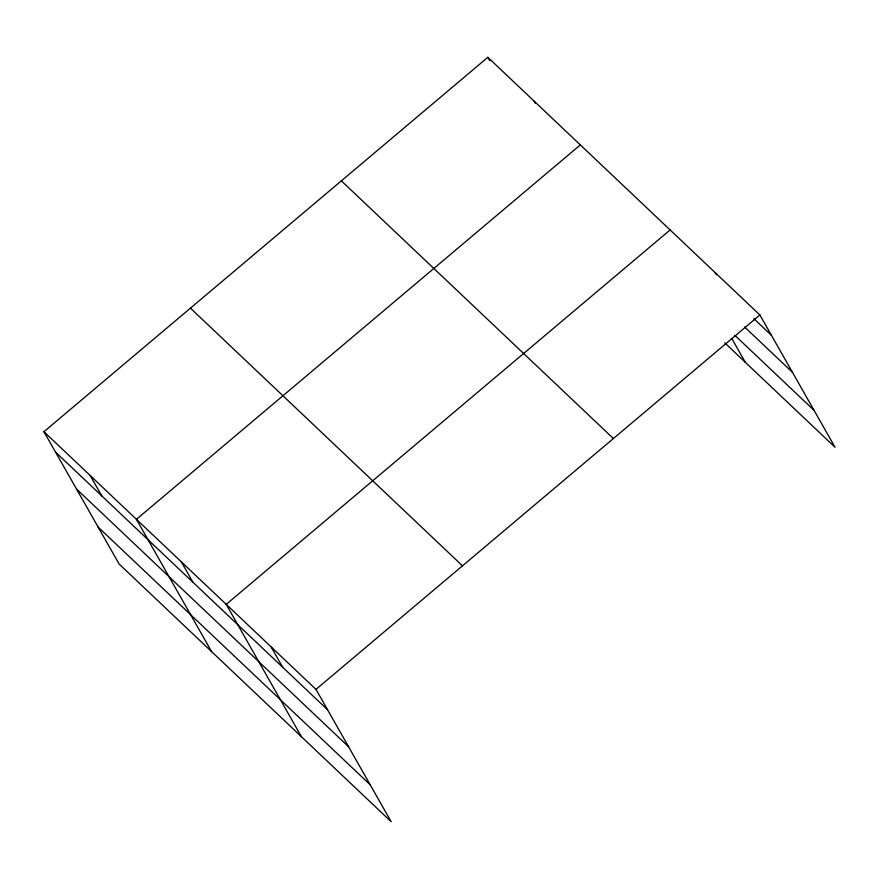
<?xml version="1.0" encoding="UTF-8"?>
<svg xmlns="http://www.w3.org/2000/svg" width="879" height="879" viewBox="0 0 879 879"><rect width="100%" height="100%" fill="white"/><g stroke="black" fill="none" stroke-linecap="round" stroke-linejoin="round"><path stroke-width="1.32" d="M43.95 431.71L315.99 689.389L391.155 821.7L119.115 564.021L43.95 431.71L487.845 57.3L759.885 314.979L835.05 447.29L724.779 342.843M580.338 144.903L136.443 519.324L211.608 651.636M670.117 229.946L226.222 604.356L301.387 736.668M315.99 689.389L759.885 314.979M753.907 318.736L771.476 335.371M744.634 327.01L792.451 372.3M735.031 335.492L814.064 410.361M341.36 180.854L613.399 438.533M190.435 308.155L462.475 565.834M55.531 452.103L327.581 709.782M76.517 489.043L348.556 746.721M98.129 527.092L370.18 784.771M715.001 272.457L716.286 274.731M731.746 338.426L745.271 362.258M534.091 101.107L535.377 103.37M487.845 57.3L489.779 60.695M271.106 646.878L282.686 667.271M181.327 561.835L192.919 582.239M90.196 475.517L101.788 495.91"/></g></svg>
